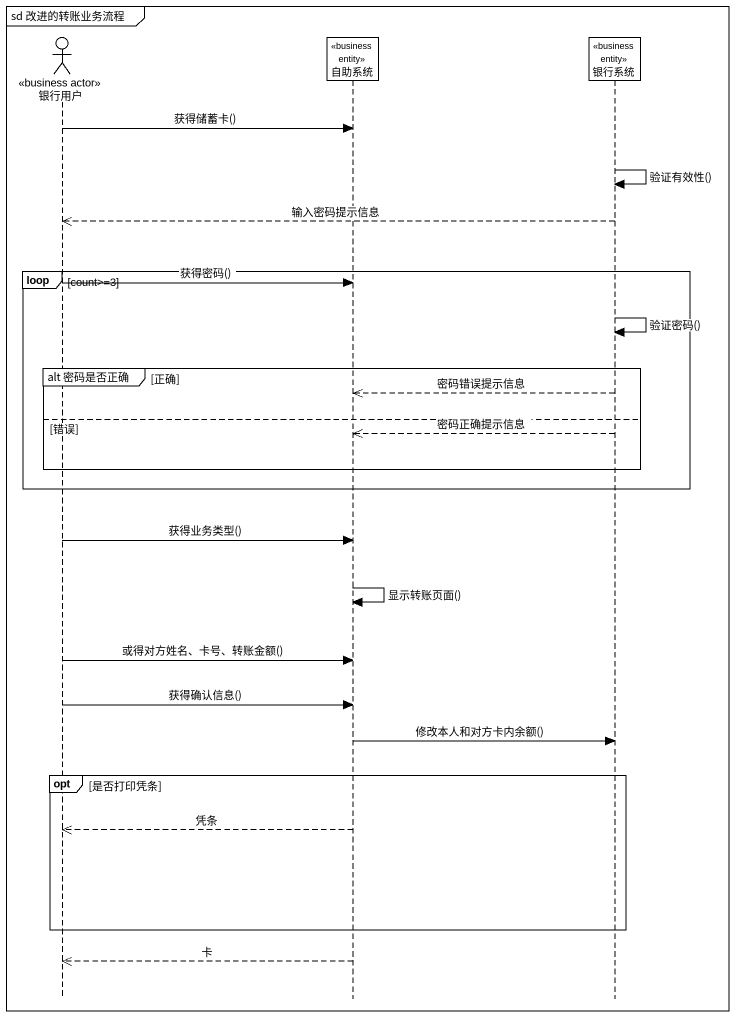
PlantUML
@startuml
mainframe sd 改进的转账业务流程
hide footbox
actor 银行用户 <<business actor>>
participant 自助系统 <<business entity>>
participant 银行系统 <<business entity>>

银行用户 -> 自助系统 : 获得储蓄卡()
银行系统 -> 银行系统 : 验证有效性()
银行系统 -->> 银行用户 : 输入密码提示信息
loop count>=3
  银行用户 -> 自助系统 : 获得密码()
  银行系统 -> 银行系统 : 验证密码()
  group alt 密码是否正确 [正确]
    银行系统 -->> 自助系统 : 密码错误提示信息
  else 错误
    银行系统 -->> 自助系统 : 密码正确提示信息
  end
end
银行用户 -> 自助系统 : 获得业务类型()
自助系统 -> 自助系统 : 显示转账页面()
银行用户 -> 自助系统 : 或得对方姓名、卡号、转账金额()
银行用户 -> 自助系统 : 获得确认信息()
自助系统 -> 银行系统 : 修改本人和对方卡内余额()
opt 是否打印凭条
  自助系统 -->> 银行用户 : 凭条
end
自助系统 -->> 银行用户 : 卡
@enduml
